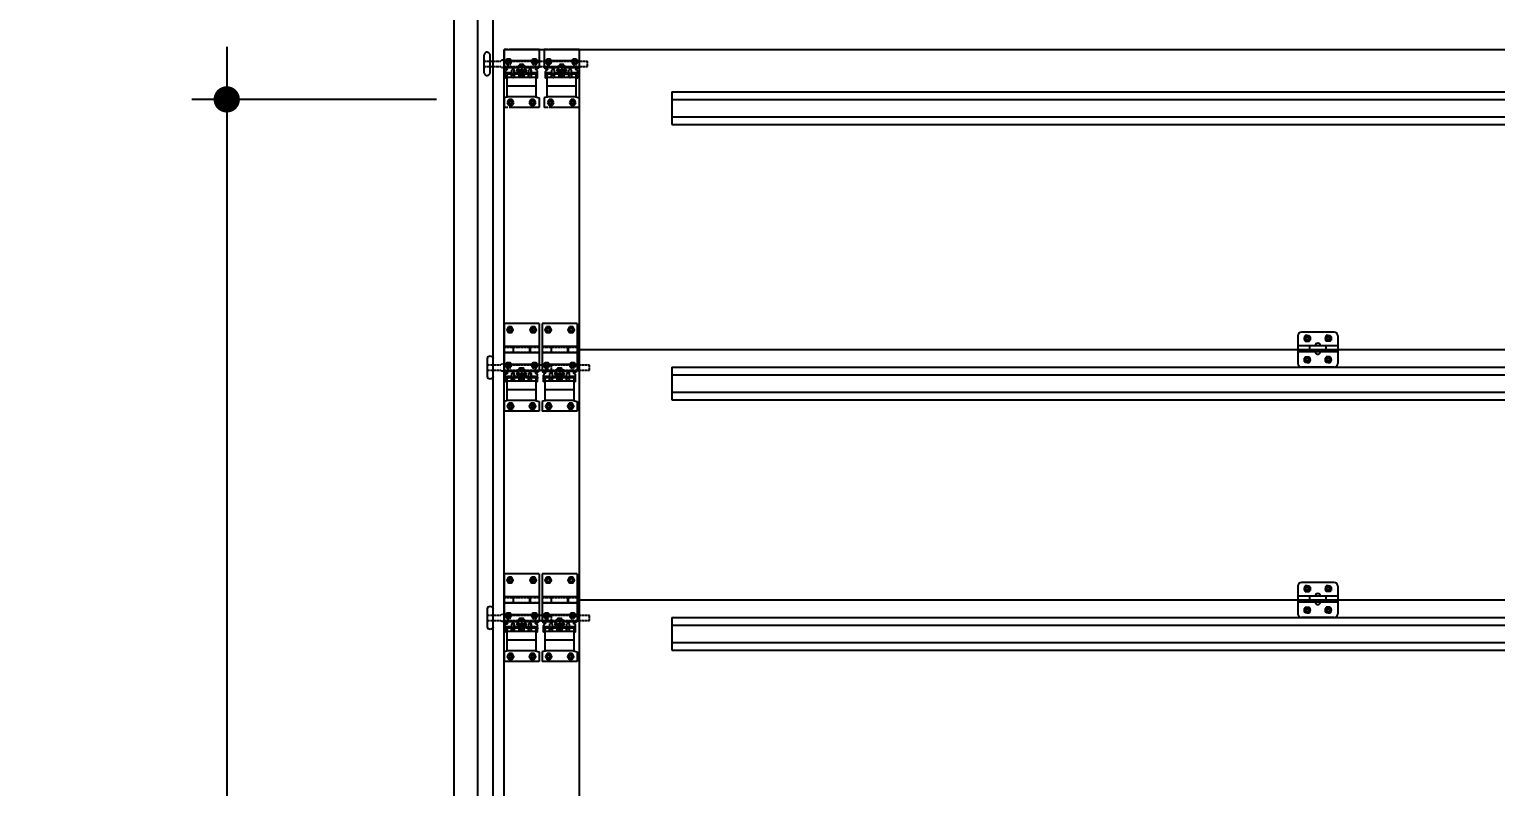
# Model space of a CAD drawing. Header units: millimetres. Extents: x 204328 to 274136, y -196910 to -178068.
# Drawn here: x 249662 to 252591, y -185877 to -184364 of the extents above; entities that cross this region are included whole.
import ezdxf

# ---------------------------------------------------------------- set-up
doc = ezdxf.new("R2010")
doc.units = ezdxf.units.MM
doc.linetypes.add('CEN', pattern=[62, 60, -1, 0, -1])
doc.linetypes.add('HIDDEN', pattern=[0.375, 0.25, -0.125])
doc.layers.get('Defpoints').update_dxf_attribs({"color": 140})
doc.layers.add('A-DIMS', color=7, linetype='Continuous', lineweight=25)
for name, color, linetype in [('CENTER', 1, 'CEN'), ('CONC', 2, 'Continuous'), ('FIN', 8, 'Continuous'), ('OHD Frame', 2, 'Continuous')]:
    doc.layers.add(name, color=color, linetype=linetype)
doc.styles.add('HY울릉도L', font='')
doc.styles.add('돋움', font='')
doc.styles.get('HY울릉도L').set_extended_font_data('Dotum')
doc.styles.get('돋움').set_extended_font_data('Dotum')
doc.dimstyles.new('CDIM', dxfattribs={"dimtxt": 3, "dimasz": 1.5, "dimexe": 2, "dimexo": 1, "dimgap": 1, "dimtad": 1, "dimdec": 0, "dimrnd": 0.5, "dimzin": 0, "dimdsep": 32, "dimlunit": 6, "dimtxsty": 'HY울릉도L', "dimblk1": '_CIDOT', "dimblk2": '_CIDOT', "dimsah": 1, "dimcen": 5.5, "dimclrd": 2, "dimclre": 2, "dimclrt": 7, "dimadec": 0, "dimazin": 0, "dimtfac": 1, "dimtdec": 0, "dimtix": 1, "dimtmove": 2, "dimatfit": 1, "dimldrblk": '_CIDOT', "dimfxl": 1, "dimtolj": 1, "dimtzin": 0, "dimlwd": -1, "dimarcsym": 0})

# ---------------------------------------------------------------- blocks, each defined once
blk = doc.blocks.new('상부더블힌지입면')
at = {"color": 8}
for p, q in [((-337540.9, 320527.2, 0), (-337540.9, 320563.7, 0)), ((-337529.4, 320527.2, 0), (-337529.4, 320563.8, 0)), ((-337431.5, 320574.5, 0), (-337501.5, 320574.5, 0)), ((-337501.5, 320574.5, 0), (-337501.5, 320537.5, 0)), ((-337431.5, 320574.5, 0), (-337431.5, 320537.5, 0)), ((-337351.4, 320574.5, 0), (-337421.4, 320574.5, 0)), ((-337421.4, 320574.5, 0), (-337421.4, 320537.5, 0)), ((-337351.4, 320574.5, 0), (-337351.4, 320537.5, 0)), ((-337431.5, 320551.5, 0), (-337501.5, 320551.5, 0)), ((-337473.5, 320537.5, 0), (-337501.5, 320537.5, 0)), ((-337495.8, 320533.8, 0), (-337500.5, 320537.5, 0)), ((-337498.5, 320517.1, 0), (-337498.5, 320530.3, 0)), ((-337494.5, 320535.1, 0), (-337497.5, 320537.5, 0)), ((-337495.5, 320480.5, 0), (-337495.5, 320522.7, 0)), ((-337486.2, 320527.7, 0), (-337494.5, 320527.7, 0)), ((-337486.5, 320524.7, 0), (-337493.5, 320524.7, 0)), ((-337486.5, 320520, 0), (-337486.5, 320524.7, 0)), ((-337486.2, 320527.7, 0), (-337486.2, 320533.2, 0)), ((-337486.2, 320520.1, 0), (-337486.2, 320524, 0)), ((-337486, 320527, 0), (-337486, 320533.1, 0)), ((-337485.7, 320523.5, 0), (-337481.2, 320523.5, 0)), ((-337485.5, 320526.5, 0), (-337481.5, 320526.5, 0)), ((-337481, 320527, 0), (-337481, 320533.1, 0)), ((-337480.7, 320527.7, 0), (-337480.7, 320533.2, 0)), ((-337471.5, 320527.7, 0), (-337480.7, 320527.7, 0)), ((-337480.7, 320520.1, 0), (-337480.7, 320524, 0)), ((-337471.5, 320524.7, 0), (-337480.5, 320524.7, 0)), ((-337480.5, 320520, 0), (-337480.5, 320524.7, 0)), ((-337480.5, 320524.1, 0), (-337480.5, 320524.2, 0)), ((-337475.5, 320533.4, 0), (-337475.5, 320532.2, 0)), ((-337473.5, 320540.6, 0), (-337473.5, 320534.7, 0)), ((-337466.5, 320531.7, 0), (-337473.5, 320534.7, 0)), ((-337467.3, 320537.7, 0), (-337472.6, 320539.3, 0)), ((-337471.5, 320518.6, 0), (-337471.5, 320529.7, 0)), ((-337470.9, 320542.2, 0), (-337471.4, 320542.2, 0)), ((-337471.2, 320525.8, 0), (-337471.2, 320529.2, 0)), ((-337461.7, 320529.2, 0), (-337471.2, 320529.2, 0)), ((-337461.7, 320525.8, 0), (-337471.2, 320525.8, 0)), ((-337471, 320542.3, 0), (-337470.6, 320542.6, 0)), ((-337470.6, 320541.9, 0), (-337471, 320542.2, 0)), ((-337471, 320541.4, 0), (-337470.6, 320541.7, 0)), ((-337470.6, 320541, 0), (-337471, 320541.3, 0)), ((-337471, 320540.5, 0), (-337470.6, 320540.8, 0)), ((-337470.6, 320540.1, 0), (-337471, 320540.4, 0)), ((-337471, 320539.6, 0), (-337470.6, 320539.9, 0)), ((-337470.6, 320539.1, 0), (-337471, 320539.5, 0)), ((-337466.5, 320536.6, 0), (-337466.5, 320531.7, 0)), ((-337459.5, 320534.7, 0), (-337466.5, 320531.7, 0)), ((-337465.6, 320537.7, 0), (-337460.4, 320539.3, 0)), ((-337462.3, 320542.3, 0), (-337462, 320542.6, 0)), ((-337462, 320541.9, 0), (-337462.3, 320542.2, 0)), ((-337461.6, 320542.2, 0), (-337462.3, 320542.2, 0)), ((-337462.3, 320541.4, 0), (-337462, 320541.7, 0)), ((-337462, 320541, 0), (-337462.3, 320541.3, 0)), ((-337462.3, 320540.5, 0), (-337462, 320540.8, 0)), ((-337462, 320540.1, 0), (-337462.3, 320540.4, 0)), ((-337462.3, 320539.6, 0), (-337462, 320539.9, 0)), ((-337462.1, 320539.3, 0), (-337462.3, 320539.5, 0)), ((-337462, 320542.8, 0), (-337462.1, 320542.9, 0)), ((-337461.7, 320525.8, 0), (-337461.7, 320529.2, 0)), ((-337461.5, 320518.6, 0), (-337461.5, 320529.7, 0)), ((-337461.2, 320530, 0), (-337459.8, 320526.5, 0)), ((-337459.6, 320530.7, 0), (-337460.7, 320530.7, 0)), ((-337459.5, 320540.6, 0), (-337459.5, 320534.7, 0)), ((-337431.5, 320537.5, 0), (-337459.5, 320537.5, 0)), ((-337457.7, 320529.4, 0), (-337457, 320527.7, 0)), ((-337457.5, 320533.4, 0), (-337457.5, 320532.2, 0)), ((-337452.5, 320527.7, 0), (-337457, 320527.7, 0)), ((-337452.2, 320527.7, 0), (-337457, 320527.7, 0)), ((-337452.5, 320524.7, 0), (-337457, 320524.7, 0)), ((-337452.5, 320524.7, 0), (-337457, 320524.7, 0)), ((-337452.5, 320520, 0), (-337452.5, 320524.7, 0)), ((-337452.5, 320524.1, 0), (-337452.5, 320524.2, 0)), ((-337452.2, 320527.7, 0), (-337452.2, 320533.2, 0)), ((-337452.2, 320520.1, 0), (-337452.2, 320524, 0)), ((-337452, 320527, 0), (-337452, 320533.1, 0)), ((-337447.2, 320523.5, 0), (-337451.7, 320523.5, 0)), ((-337447.5, 320526.5, 0), (-337451.5, 320526.5, 0)), ((-337447, 320527, 0), (-337447, 320533.1, 0)), ((-337446.7, 320527.7, 0), (-337446.7, 320533.2, 0)), ((-337438.5, 320527.7, 0), (-337446.7, 320527.7, 0)), ((-337446.7, 320520.1, 0), (-337446.7, 320524, 0)), ((-337439.5, 320524.7, 0), (-337446.5, 320524.7, 0)), ((-337446.5, 320520, 0), (-337446.5, 320524.7, 0)), ((-337438.5, 320535.1, 0), (-337435.5, 320537.5, 0)), ((-337437.5, 320480.5, 0), (-337437.5, 320522.7, 0)), ((-337437.1, 320533.8, 0), (-337432.5, 320537.5, 0)), ((-337434.5, 320517.1, 0), (-337434.5, 320530.3, 0)), ((-337351.4, 320551.5, 0), (-337421.4, 320551.5, 0)), ((-337393.4, 320537.5, 0), (-337421.4, 320537.5, 0)), ((-337415.8, 320533.8, 0), (-337420.4, 320537.5, 0)), ((-337418.4, 320517.1, 0), (-337418.4, 320530.3, 0)), ((-337414.4, 320535.1, 0), (-337417.4, 320537.5, 0)), ((-337415.4, 320480.5, 0), (-337415.4, 320522.7, 0)), ((-337406.2, 320527.7, 0), (-337414.4, 320527.7, 0)), ((-337406.4, 320524.7, 0), (-337413.4, 320524.7, 0)), ((-337406.4, 320520, 0), (-337406.4, 320524.7, 0)), ((-337406.2, 320527.7, 0), (-337406.2, 320533.2, 0)), ((-337406.2, 320520.1, 0), (-337406.2, 320524, 0)), ((-337405.9, 320527, 0), (-337405.9, 320533.1, 0)), ((-337405.7, 320523.5, 0), (-337401.2, 320523.5, 0)), ((-337405.4, 320526.5, 0), (-337401.4, 320526.5, 0)), ((-337400.9, 320527, 0), (-337400.9, 320533.1, 0)), ((-337400.7, 320527.7, 0), (-337400.7, 320533.2, 0)), ((-337391.4, 320527.7, 0), (-337400.7, 320527.7, 0)), ((-337400.7, 320520.1, 0), (-337400.7, 320524, 0)), ((-337391.4, 320524.7, 0), (-337400.4, 320524.7, 0)), ((-337400.4, 320520, 0), (-337400.4, 320524.7, 0)), ((-337400.4, 320524.1, 0), (-337400.4, 320524.2, 0)), ((-337395.4, 320533.4, 0), (-337395.4, 320532.2, 0)), ((-337393.4, 320540.6, 0), (-337393.4, 320534.7, 0)), ((-337386.4, 320531.7, 0), (-337393.4, 320534.7, 0)), ((-337387.3, 320537.7, 0), (-337392.5, 320539.3, 0)), ((-337391.4, 320518.6, 0), (-337391.4, 320529.7, 0)), ((-337390.9, 320542.2, 0), (-337391.3, 320542.2, 0)), ((-337391.2, 320525.8, 0), (-337391.2, 320529.2, 0)), ((-337381.7, 320529.2, 0), (-337391.2, 320529.2, 0)), ((-337381.7, 320525.8, 0), (-337391.2, 320525.8, 0)), ((-337390.9, 320542.3, 0), (-337390.6, 320542.6, 0)), ((-337390.6, 320541.9, 0), (-337390.9, 320542.2, 0)), ((-337390.9, 320541.4, 0), (-337390.6, 320541.7, 0)), ((-337390.6, 320541, 0), (-337390.9, 320541.3, 0)), ((-337390.9, 320540.5, 0), (-337390.6, 320540.8, 0)), ((-337390.6, 320540.1, 0), (-337390.9, 320540.4, 0)), ((-337390.9, 320539.6, 0), (-337390.6, 320539.9, 0)), ((-337390.6, 320539.1, 0), (-337390.9, 320539.5, 0)), ((-337386.4, 320536.6, 0), (-337386.4, 320531.7, 0)), ((-337379.4, 320534.7, 0), (-337386.4, 320531.7, 0)), ((-337385.6, 320537.7, 0), (-337380.4, 320539.3, 0)), ((-337382.3, 320542.3, 0), (-337382, 320542.6, 0)), ((-337382, 320541.9, 0), (-337382.3, 320542.2, 0)), ((-337381.6, 320542.2, 0), (-337382.3, 320542.2, 0)), ((-337382.3, 320541.4, 0), (-337382, 320541.7, 0)), ((-337382, 320541, 0), (-337382.3, 320541.3, 0)), ((-337382.3, 320540.5, 0), (-337382, 320540.8, 0)), ((-337382, 320540.1, 0), (-337382.3, 320540.4, 0)), ((-337382.3, 320539.6, 0), (-337382, 320539.9, 0)), ((-337382.1, 320539.3, 0), (-337382.3, 320539.5, 0)), ((-337382, 320542.8, 0), (-337382.1, 320542.9, 0)), ((-337381.7, 320525.8, 0), (-337381.7, 320529.2, 0)), ((-337381.4, 320518.6, 0), (-337381.4, 320529.7, 0)), ((-337381.2, 320530, 0), (-337379.8, 320526.5, 0)), ((-337379.6, 320530.7, 0), (-337380.7, 320530.7, 0)), ((-337379.4, 320540.6, 0), (-337379.4, 320534.7, 0)), ((-337351.4, 320537.5, 0), (-337379.4, 320537.5, 0)), ((-337377.7, 320529.4, 0), (-337377, 320527.7, 0)), ((-337377.4, 320533.4, 0), (-337377.4, 320532.2, 0)), ((-337372.4, 320527.7, 0), (-337377, 320527.7, 0)), ((-337372.2, 320527.7, 0), (-337377, 320527.7, 0)), ((-337372.4, 320524.7, 0), (-337377, 320524.7, 0)), ((-337372.4, 320524.7, 0), (-337377, 320524.7, 0)), ((-337372.4, 320520, 0), (-337372.4, 320524.7, 0)), ((-337372.4, 320524.1, 0), (-337372.4, 320524.2, 0)), ((-337372.2, 320527.7, 0), (-337372.2, 320533.2, 0)), ((-337372.2, 320520.1, 0), (-337372.2, 320524, 0)), ((-337371.9, 320527, 0), (-337371.9, 320533.1, 0)), ((-337367.2, 320523.5, 0), (-337371.7, 320523.5, 0)), ((-337367.4, 320526.5, 0), (-337371.4, 320526.5, 0)), ((-337366.9, 320527, 0), (-337366.9, 320533.1, 0)), ((-337366.7, 320527.7, 0), (-337366.7, 320533.2, 0)), ((-337358.4, 320527.7, 0), (-337366.7, 320527.7, 0)), ((-337366.7, 320520.1, 0), (-337366.7, 320524, 0)), ((-337359.4, 320524.7, 0), (-337366.4, 320524.7, 0)), ((-337366.4, 320520, 0), (-337366.4, 320524.7, 0)), ((-337358.5, 320535.1, 0), (-337355.4, 320537.5, 0)), ((-337357.4, 320480.5, 0), (-337357.4, 320522.7, 0)), ((-337357.1, 320533.8, 0), (-337352.4, 320537.5, 0)), ((-337354.4, 320517.1, 0), (-337354.4, 320530.3, 0)), ((-337495.5, 320517.1, 0), (-337498.5, 320517.1, 0)), ((-337437.5, 320518, 0), (-337495.5, 320518, 0)), ((-337437.5, 320501, 0), (-337495.5, 320501, 0)), ((-337461.5, 320518.6, 0), (-337471.5, 320518.6, 0)), ((-337434.5, 320517.1, 0), (-337437.5, 320517.1, 0)), ((-337415.4, 320517.1, 0), (-337418.4, 320517.1, 0)), ((-337357.4, 320518, 0), (-337415.4, 320518, 0)), ((-337357.4, 320501, 0), (-337415.4, 320501, 0)), ((-337381.4, 320518.6, 0), (-337391.4, 320518.6, 0)), ((-337354.4, 320517.1, 0), (-337357.4, 320517.1, 0)), ((-337494.5, 320479.5, 0), (-337501.5, 320477.5, 0)), ((-337501.5, 320477.5, 0), (-337501.5, 320458.5, 0)), ((-337438.5, 320479.5, 0), (-337494.5, 320479.5, 0)), ((-337438.5, 320479.5, 0), (-337431.5, 320477.5, 0)), ((-337431.5, 320477.5, 0), (-337431.5, 320458.5, 0)), ((-337414.4, 320479.5, 0), (-337421.4, 320477.5, 0)), ((-337421.4, 320477.5, 0), (-337421.4, 320458.5, 0)), ((-337358.4, 320479.5, 0), (-337414.4, 320479.5, 0)), ((-337358.4, 320479.5, 0), (-337351.4, 320477.5, 0)), ((-337351.4, 320477.5, 0), (-337351.4, 320458.5, 0)), ((-337431.5, 320458.5, 0), (-337501.5, 320458.5, 0)), ((-337351.4, 320458.5, 0), (-337421.4, 320458.5, 0))]:
    blk.add_line(p, q, dxfattribs=at)
at = {"color": 8, "linetype": 'HIDDEN'}
for p, q in [((-337540.9, 320551, 0), (-337507.5, 320551, 0)), ((-337540.9, 320540, 0), (-337507.5, 320540, 0)), ((-337501.5, 320551, 0), (-337334.6, 320551, 0)), ((-337501.5, 320540, 0), (-337334.6, 320540, 0)), ((-337431.5, 320539.5, 0), (-337501.5, 320539.5, 0)), ((-337351.4, 320539.5, 0), (-337421.4, 320539.5, 0)), ((-337334.6, 320540, 0), (-337334.6, 320551, 0))]:
    blk.add_line(p, q, dxfattribs=at)
at = {"color": 8, "elevation": 0}
for points in [[(-337487.1, 320551.5), (-337489.2, 320555.1), (-337495.7, 320555.1), (-337497.8, 320551.5)], [(-337435.1, 320551.5), (-337437.2, 320555.1), (-337443.7, 320555.1), (-337445.8, 320551.5)], [(-337407.1, 320551.5), (-337409.2, 320555.1), (-337415.7, 320555.1), (-337417.8, 320551.5)], [(-337355.1, 320551.5), (-337357.2, 320555.1), (-337363.7, 320555.1), (-337365.8, 320551.5)]]:
    blk.add_lwpolyline(points, dxfattribs=at)
at = {"color": 8, "linetype": 'HIDDEN', "elevation": 0}
for points in [[(-337497.8, 320551.5), (-337499, 320549.5), (-337495.7, 320543.9), (-337489.2, 320543.9), (-337486, 320549.5), (-337487.1, 320551.5)], [(-337445.8, 320551.5), (-337447, 320549.5), (-337443.7, 320543.9), (-337437.2, 320543.9), (-337434, 320549.5), (-337435.1, 320551.5)], [(-337417.8, 320551.5), (-337418.9, 320549.5), (-337415.7, 320543.9), (-337409.2, 320543.9), (-337406, 320549.5), (-337407.1, 320551.5)], [(-337365.8, 320551.5), (-337366.9, 320549.5), (-337363.7, 320543.9), (-337357.2, 320543.9), (-337354, 320549.5), (-337355.1, 320551.5)]]:
    blk.add_lwpolyline(points, dxfattribs=at)
at = {"color": 8, "elevation": 0}
for points in [[(-337491.7, 320474.1), (-337495, 320468.5), (-337491.7, 320462.9), (-337485.2, 320462.9), (-337482, 320468.5), (-337485.2, 320474.1)], [(-337447.7, 320474.1), (-337451, 320468.5), (-337447.7, 320462.9), (-337441.2, 320462.9), (-337438, 320468.5), (-337441.2, 320474.1)], [(-337411.7, 320474.1), (-337414.9, 320468.5), (-337411.7, 320462.9), (-337405.2, 320462.9), (-337402, 320468.5), (-337405.2, 320474.1)], [(-337367.7, 320474.1), (-337370.9, 320468.5), (-337367.7, 320462.9), (-337361.2, 320462.9), (-337358, 320468.5), (-337361.2, 320474.1)]]:
    blk.add_lwpolyline(points, close=True, dxfattribs=at)
at = {"color": 8}
for centre, radius in [((-337488.5, 320468.5, 0), 3.53), ((-337488.5, 320468.5, 0), 2.7), ((-337444.5, 320468.5, 0), 3.53), ((-337444.5, 320468.5, 0), 2.7), ((-337408.4, 320468.5, 0), 3.53), ((-337408.4, 320468.5, 0), 2.7), ((-337364.4, 320468.5, 0), 3.53), ((-337364.4, 320468.5, 0), 2.7)]:
    blk.add_circle(centre, radius, dxfattribs=at)
for centre, radius, start, end in [((-337535.9, 320563.7, 0), 5, 90, 180), ((-337536.1, 320561.7, 0), 7.07, 17.241, 87.9842), ((-337492.5, 320549.5, 0), 3.53, 33.9806, 146.0194), ((-337492.5, 320549.5, 0), 2.7, 47.0512, 132.9488), ((-337440.5, 320549.5, 0), 3.53, 33.9806, 146.0194), ((-337440.5, 320549.5, 0), 2.7, 47.0512, 132.9488), ((-337412.4, 320549.5, 0), 3.53, 33.9806, 146.0194), ((-337412.4, 320549.5, 0), 2.7, 47.0512, 132.9488), ((-337360.4, 320549.5, 0), 3.53, 33.9806, 146.0194), ((-337360.4, 320549.5, 0), 2.7, 47.0512, 132.9488), ((-337535.9, 320527.2, 0), 5, 180, 270), ((-337536.1, 320529.3, 0), 7.07, 272.0158, 342.759), ((-337493.6, 320529.3, 0), 4.96, 102.1217, 168.8588), ((-337494.5, 320523.7, 0), 4, 90, 180), ((-337493.5, 320522.7, 0), 2, 90, 180), ((-337494.8, 320534.7, 0), 0.5, 282.1217, 51.4669), ((-337487.3, 320524, 0), 1.09, 2.0148, 39.6589), ((-337483.5, 320530.7, 0), 3.76, 42.9905, 137.0095), ((-337487.1, 320527, 0), 1.09, 2.0148, 39.6589), ((-337485.7, 320524, 0), 0.5, 180, 270), ((-337483.5, 320530.7, 0), 3.51, 44.5745, 135.4255), ((-337485.5, 320527, 0), 0.5, 180, 270), ((-337481.5, 320527, 0), 0.5, 270, 0), ((-337481.2, 320524, 0), 0.5, 270, 0), ((-337479.9, 320527, 0), 1.09, 140.3411, 177.9852), ((-337479.6, 320524, 0), 1.09, 140.3411, 177.9852), ((-337472.7, 320538.5, 0), 0.811, 82.9492, 174.5861), ((-337466.5, 320538.8, 0), 14.1, 249.2199, 290.7801), ((-337466.5, 320536.5, 0), 14.1, 249.2199, 290.7801), ((-337470.9, 320542.3, 0), 0.0908, 135, 225), ((-337467.6, 320564.2, 0), 22.2, 261.1392, 274.9943), ((-337467.6, 320563.3, 0), 22.2, 261.1392, 284.5856), ((-337470.9, 320541.3, 0), 0.0908, 135, 225), ((-337467.6, 320562.4, 0), 22.2, 261.1392, 284.5856), ((-337470.9, 320540.4, 0), 0.0908, 135, 225), ((-337467.6, 320561.4, 0), 22.2, 261.1392, 284.5856), ((-337470.9, 320539.5, 0), 0.0908, 135, 225), ((-337470.7, 320542.7, 0), 0.0908, 315, 8.6335), ((-337470.7, 320541.8, 0), 0.0908, 315, 45), ((-337470.7, 320540.9, 0), 0.0908, 315, 45), ((-337470.7, 320540, 0), 0.0908, 315, 45), ((-337467.8, 320536.5, 0), 1.34, 7.0056, 69.4682), ((-337465.2, 320536.5, 0), 1.34, 110.5318, 172.9944), ((-337467.6, 320564.2, 0), 22.2, 281.9811, 284.5856), ((-337462.3, 320542.3, 0), 0.0908, 135, 225), ((-337462.3, 320541.3, 0), 0.0908, 135, 225), ((-337462.3, 320540.4, 0), 0.0908, 135, 225), ((-337462.3, 320539.5, 0), 0.0908, 135, 225), ((-337462.1, 320542.7, 0), 0.0908, 315, 45), ((-337462.1, 320541.8, 0), 0.0908, 315, 45), ((-337462.1, 320540.9, 0), 0.0908, 315, 45), ((-337462.1, 320540, 0), 0.0908, 315, 45), ((-337460.7, 320530.2, 0), 0.5, 90, 201.875), ((-337460.3, 320538.5, 0), 0.811, 5.4139, 97.0508), ((-337457, 320527.7, 0), 3, 201.875, 270), ((-337459.6, 320528.7, 0), 2, 21.875, 90), ((-337453.3, 320524, 0), 1.09, 2.0148, 39.6589), ((-337449.5, 320530.7, 0), 3.76, 42.9905, 137.0095), ((-337453.1, 320527, 0), 1.09, 2.0148, 39.6589), ((-337451.7, 320524, 0), 0.5, 180, 270), ((-337449.5, 320530.7, 0), 3.51, 44.5745, 135.4255), ((-337451.5, 320527, 0), 0.5, 180, 270), ((-337447.5, 320527, 0), 0.5, 270, 0), ((-337447.2, 320524, 0), 0.5, 270, 0), ((-337445.9, 320527, 0), 1.09, 140.3411, 177.9852), ((-337445.6, 320524, 0), 1.09, 140.3411, 177.9852), ((-337439.5, 320522.7, 0), 2, 0, 90), ((-337438.2, 320534.7, 0), 0.5, 128.5331, 257.8783), ((-337438.5, 320523.7, 0), 4, 0, 90), ((-337439.3, 320529.3, 0), 4.96, 11.1412, 77.8783), ((-337413.6, 320529.3, 0), 4.96, 102.1217, 168.8588), ((-337414.4, 320523.7, 0), 4, 90, 180), ((-337413.4, 320522.7, 0), 2, 90, 180), ((-337414.7, 320534.7, 0), 0.5, 282.1217, 51.4669), ((-337407.3, 320524, 0), 1.09, 2.0148, 39.6589), ((-337403.4, 320530.7, 0), 3.76, 42.9905, 137.0095), ((-337407, 320527, 0), 1.09, 2.0148, 39.6589), ((-337405.7, 320524, 0), 0.5, 180, 270), ((-337403.4, 320530.7, 0), 3.51, 44.5745, 135.4255), ((-337405.4, 320527, 0), 0.5, 180, 270), ((-337401.4, 320527, 0), 0.5, 270, 0), ((-337401.2, 320524, 0), 0.5, 270, 0), ((-337399.9, 320527, 0), 1.09, 140.3411, 177.9852), ((-337399.6, 320524, 0), 1.09, 140.3411, 177.9852), ((-337392.6, 320538.5, 0), 0.811, 82.9492, 174.5861), ((-337386.4, 320538.8, 0), 14.1, 249.2199, 290.7801), ((-337386.4, 320536.5, 0), 14.1, 249.2199, 290.7801), ((-337390.9, 320542.3, 0), 0.0908, 135, 225), ((-337387.5, 320564.2, 0), 22.2, 261.1392, 274.9943), ((-337387.5, 320563.3, 0), 22.2, 261.1392, 284.5856), ((-337390.9, 320541.3, 0), 0.0908, 135, 225), ((-337387.5, 320562.4, 0), 22.2, 261.1392, 284.5856), ((-337390.9, 320540.4, 0), 0.0908, 135, 225), ((-337387.5, 320561.4, 0), 22.2, 261.1392, 284.5856), ((-337390.9, 320539.5, 0), 0.0908, 135, 225), ((-337390.7, 320542.7, 0), 0.0908, 315, 8.6335), ((-337390.7, 320541.8, 0), 0.0908, 315, 45), ((-337390.7, 320540.9, 0), 0.0908, 315, 45), ((-337390.7, 320540, 0), 0.0908, 315, 45), ((-337387.8, 320536.5, 0), 1.34, 7.0056, 69.4682), ((-337385.1, 320536.5, 0), 1.34, 110.5318, 172.9944), ((-337387.5, 320564.2, 0), 22.2, 281.9811, 284.5856), ((-337382.2, 320542.3, 0), 0.0908, 135, 225), ((-337382.2, 320541.3, 0), 0.0908, 135, 225), ((-337382.2, 320540.4, 0), 0.0908, 135, 225), ((-337382.2, 320539.5, 0), 0.0908, 135, 225), ((-337382, 320542.7, 0), 0.0908, 315, 45), ((-337382, 320541.8, 0), 0.0908, 315, 45), ((-337382, 320540.9, 0), 0.0908, 315, 45), ((-337382, 320540, 0), 0.0908, 315, 45), ((-337380.7, 320530.2, 0), 0.5, 90, 201.875), ((-337380.3, 320538.5, 0), 0.811, 5.4139, 97.0508), ((-337377, 320527.7, 0), 3, 201.875, 270), ((-337379.6, 320528.7, 0), 2, 21.875, 90), ((-337373.3, 320524, 0), 1.09, 2.0148, 39.6589), ((-337369.4, 320530.7, 0), 3.76, 42.9905, 137.0095), ((-337373, 320527, 0), 1.09, 2.0148, 39.6589), ((-337371.7, 320524, 0), 0.5, 180, 270), ((-337369.4, 320530.7, 0), 3.51, 44.5745, 135.4255), ((-337371.4, 320527, 0), 0.5, 180, 270), ((-337367.4, 320527, 0), 0.5, 270, 0), ((-337367.2, 320524, 0), 0.5, 270, 0), ((-337365.9, 320527, 0), 1.09, 140.3411, 177.9852), ((-337365.6, 320524, 0), 1.09, 140.3411, 177.9852), ((-337359.4, 320522.7, 0), 2, 0, 90), ((-337358.2, 320534.7, 0), 0.5, 128.5331, 257.8783), ((-337358.4, 320523.7, 0), 4, 0, 90), ((-337359.3, 320529.3, 0), 4.96, 11.1412, 77.8783), ((-337483.5, 320522.3, 0), 3.76, 217.0639, 322.9361), ((-337483.5, 320522.3, 0), 3.51, 218.4112, 321.5888), ((-337449.5, 320522.3, 0), 3.76, 217.0639, 322.9361), ((-337449.5, 320522.3, 0), 3.51, 218.4112, 321.5888), ((-337403.4, 320522.3, 0), 3.76, 217.0639, 322.9361), ((-337403.4, 320522.3, 0), 3.51, 218.4112, 321.5888), ((-337369.4, 320522.3, 0), 3.76, 217.0639, 322.9361), ((-337369.4, 320522.3, 0), 3.51, 218.4112, 321.5888), ((-337494.5, 320480.5, 0), 1, 180, 270), ((-337438.5, 320480.5, 0), 1, 270, 0), ((-337414.4, 320480.5, 0), 1, 180, 270), ((-337358.4, 320480.5, 0), 1, 270, 0)]:
    blk.add_arc(centre, radius, start, end, dxfattribs=at)
at = {"color": 8, "linetype": 'HIDDEN'}
for centre, radius, start, end in [((-337504.5, 320549.7, 0), 3.25, 22.4962, 157.5038), ((-337504.5, 320541.2, 0), 3.25, 202.4962, 337.5038), ((-337492.5, 320549.5, 0), 3.53, 146.0194, 33.9806), ((-337492.5, 320549.5, 0), 2.7, 132.9488, 47.0512), ((-337440.5, 320549.5, 0), 3.53, 146.0194, 33.9806), ((-337440.5, 320549.5, 0), 2.7, 132.9488, 47.0512), ((-337412.4, 320549.5, 0), 3.53, 146.0194, 33.9806), ((-337412.4, 320549.5, 0), 2.7, 132.9488, 47.0512), ((-337360.4, 320549.5, 0), 3.53, 146.0194, 33.9806), ((-337360.4, 320549.5, 0), 2.7, 132.9488, 47.0512)]:
    blk.add_arc(centre, radius, start, end, dxfattribs=at)
at = {"color": 8, "extrusion": (0, 0, -1)}
for centre, major_axis, ratio, start_param, end_param in [((-337466.5, 320533.4, 0), (9, 0), 0.331338, -0.679674, 3.821266), ((-337466.5, 320532.2, 0), (-9, 0), 0.331338, 4.076615, 6.283185), ((-337466.5, 320540.6, 0), (7, 0), 0.311178, -0.801609, 3.943201), ((-337466.5, 320543.2, 0), (-4.5, 0), 0.246975, 3.141593, 9.424778), ((-337466.5, 320539.6, 0), (-4.5, 0), 0.246975, 3.406077, 6.219845), ((-337466.5, 320532.2, 0), (-9, 0), 0.331338, 3.141593, 3.725343), ((-337386.4, 320533.4, 0), (9, 0), 0.331338, -0.679674, 3.821266), ((-337386.4, 320532.2, 0), (-9, 0), 0.331338, 4.076615, 6.283185), ((-337386.4, 320540.6, 0), (7, 0), 0.311178, -0.801609, 3.943201), ((-337386.4, 320543.2, 0), (-4.5, 0), 0.246975, 3.141593, 9.424778), ((-337386.4, 320539.6, 0), (-4.5, 0), 0.246975, 3.406077, 6.219845), ((-337386.4, 320532.2, 0), (-9, 0), 0.331338, 3.141593, 3.725343)]:
    blk.add_ellipse(centre, major_axis=major_axis, ratio=ratio, start_param=start_param, end_param=end_param, dxfattribs=at)
at = {"color": 8}
for centre in [(-337466.5, 320534.7, 0), (-337386.4, 320534.7, 0)]:
    blk.add_ellipse(centre, major_axis=(-7, 0), ratio=0.426006, start_param=0, end_param=3.141593, dxfattribs=at)
blk = doc.blocks.new('_CIDOT')
at = {"color": 0, "linetype": 'ByBlock'}
blk.add_line((2, 0), (-1, 0), dxfattribs=at)
at = {"color": 0, "linetype": 'ByBlock', "const_width": 0.5}
blk.add_lwpolyline([(-0.25, 0, 1), (0.25, 0, 1)], format="xyb", close=True, dxfattribs=at)
blk = doc.blocks.new('*D50')
at = {"layer": 'A-DIMS', "lineweight": -2, "transparency": 16777216}
for p, q in [((250475.3, -184504), (249986.5, -184504)), ((250475.3, -189504), (249986.5, -189504))]:
    blk.add_line(p, q, dxfattribs=at)
at = {"layer": 'A-DIMS', "transparency": 16777216}
blk.add_line((250056.5, -184556.5), (250056.5, -189451.5), dxfattribs=at)
at = {"layer": 'Defpoints', "color": 0, "transparency": 16777216}
for p in [(250510.3, -184504, 0), (250056.5, -189504), (250510.3, -189504, 0)]:
    blk.add_point(p, dxfattribs=at)
at = {"layer": 'A-DIMS', "transparency": 16777216, "xscale": 52.5, "yscale": 52.5, "zscale": 52.5}
for p, rotation in [((250056.5, -184504), 90), ((250056.5, -189504), 270)]:
    blk.add_blockref('_CIDOT', p, dxfattribs=dict(at, rotation=rotation))
at = {"layer": 'A-DIMS', "color": 3, "transparency": 16777216, "insert": (249906.5, -187004), "char_height": 105, "attachment_point": 5, "rotation": 90, "style": '돋움'}
blk.add_mtext('\\A1;OPENING HEIGHT ="5,000"', dxfattribs=at)
blk = doc.blocks.new('중간힌지')
at = {"color": 8}
for p, q in [((-53628.3, -19815.6), (-53628.3, -19870.6)), ((-53613.2, -19815), (-53615, -19817.5)), ((-53615, -19817.5), (-53615, -19823.8)), ((-53613.2, -19826.3), (-53615, -19823.8)), ((-53609.3, -19815), (-53613.2, -19815)), ((-53609.3, -19815), (-53605.5, -19815)), ((-53605.5, -19815), (-53603.7, -19817.5)), ((-53605.5, -19826.3), (-53603.7, -19823.8)), ((-53603.7, -19817.5), (-53603.7, -19823.8)), ((-53571.2, -19815), (-53573, -19817.5)), ((-53573, -19817.5), (-53573, -19823.8)), ((-53571.2, -19826.3), (-53573, -19823.8)), ((-53567.3, -19815), (-53571.2, -19815)), ((-53567.3, -19815), (-53563.5, -19815)), ((-53563.5, -19815), (-53561.7, -19817.5)), ((-53563.5, -19826.3), (-53561.7, -19823.8)), ((-53561.7, -19817.5), (-53561.7, -19823.8)), ((-53548.3, -19815.6), (-53548.3, -19870.6)), ((-53613.2, -19826.3), (-53605.5, -19826.3)), ((-53604.6, -19835.2), (-53604.6, -19847.2)), ((-53572.1, -19835.2), (-53572.1, -19847.2)), ((-53563.5, -19826.3), (-53571.2, -19826.3)), ((-53613.2, -19857.6), (-53615, -19860)), ((-53615, -19866.3), (-53615, -19860)), ((-53613.2, -19868.8), (-53615, -19866.3)), ((-53613.2, -19857.6), (-53605.5, -19857.6)), ((-53609.3, -19868.8), (-53613.2, -19868.8)), ((-53609.3, -19868.8), (-53605.5, -19868.8)), ((-53605.5, -19857.6), (-53603.7, -19860)), ((-53605.5, -19868.8), (-53603.7, -19866.3)), ((-53603.7, -19866.3), (-53603.7, -19860)), ((-53571.2, -19857.6), (-53573, -19860)), ((-53573, -19866.3), (-53573, -19860)), ((-53571.2, -19868.8), (-53573, -19866.3)), ((-53563.5, -19857.6), (-53571.2, -19857.6)), ((-53567.3, -19868.8), (-53571.2, -19868.8)), ((-53567.3, -19868.8), (-53563.5, -19868.8)), ((-53563.5, -19857.6), (-53561.7, -19860)), ((-53563.5, -19868.8), (-53561.7, -19866.3)), ((-53561.7, -19866.3), (-53561.7, -19860))]:
    blk.add_line(p, q, dxfattribs=at)
at = {"color": 8, "linetype": 'Continuous'}
for p, q in [((-53555.8, -19808.1), (-53620.8, -19808.1)), ((-53593.3, -19835.2), (-53628.3, -19835.2)), ((-53593.3, -19847.2), (-53628.3, -19847.2)), ((-53548.3, -19835.2), (-53593.3, -19835.2)), ((-53548.3, -19847.2), (-53593.3, -19847.2)), ((-53555.8, -19878.1), (-53620.8, -19878.1))]:
    blk.add_line(p, q, dxfattribs=at)
at = {"color": 8}
for centre, radius in [((-53609.3, -19820.6), 5.62), ((-53609.3, -19820.6), 3.53), ((-53609.3, -19820.6), 2.7), ((-53567.3, -19820.6), 5.62), ((-53567.3, -19820.6), 3.53), ((-53567.3, -19820.6), 2.7), ((-53609.3, -19863.2), 5.62), ((-53609.3, -19863.2), 3.53), ((-53609.3, -19863.2), 2.7), ((-53567.3, -19863.2), 5.62), ((-53567.3, -19863.2), 3.53), ((-53567.3, -19863.2), 2.7)]:
    blk.add_circle(centre, radius, dxfattribs=at)
for centre, radius, start, end in [((-53620.8, -19815.6), 7.5, 90, 180), ((-53555.8, -19815.6), 7.5, 0, 90), ((-53588.3, -19835.2), 5, 0, 180), ((-53588.3, -19847.2), 5, 180, 0), ((-53620.8, -19870.6), 7.5, 180, 270), ((-53555.8, -19870.6), 7.5, 270, 0)]:
    blk.add_arc(centre, radius, start, end, dxfattribs=at)
blk = doc.blocks.new('사이드힌지 입면')
at = {"color": 8}
for p, q in [((0, 175), (70, 175)), ((0, 175), (0, 79)), ((70, 175), (70, 79)), ((0, 129), (18, 129)), ((18, 129), (18, 116)), ((18.8, 129), (51.2, 129)), ((18.8, 116), (18.8, 129)), ((51.2, 116), (51.2, 129)), ((52, 129), (70, 129)), ((52, 129), (52, 116)), ((0, 116), (18, 116)), ((0, 93), (70, 93)), ((18.8, 116), (51.2, 116)), ((52, 116), (70, 116)), ((91.5, 68.7), (91.5, 105.3)), ((103, 68.7), (103, 105.2)), ((0, 79), (28, 79)), ((5.7, 75.3), (1, 79)), ((3, 58.6), (3, 71.8)), ((7, 76.6), (4, 79)), ((6, 22), (6, 64.2)), ((6, 59.5), (64, 59.5)), ((7, 69.2), (15.2, 69.2)), ((8, 66.2), (15, 66.2)), ((15, 61.5), (15, 66.2)), ((15.2, 69.2), (15.2, 74.7)), ((15.2, 61.6), (15.2, 65.5)), ((15.5, 68.5), (15.5, 74.6)), ((15.8, 65), (20.2, 65)), ((16, 68), (20, 68)), ((20.5, 68.5), (20.5, 74.6)), ((20.7, 69.2), (20.7, 74.7)), ((20.7, 69.2), (25.6, 69.2)), ((20.7, 61.6), (20.7, 65.5)), ((21, 69.2), (25.6, 69.2)), ((21, 66.2), (25.6, 66.2)), ((21, 66.2), (25.6, 66.2)), ((21, 61.5), (21, 66.2)), ((21, 65.6), (21, 65.7)), ((26.3, 70.9), (25.6, 69.2)), ((26, 74.9), (26, 73.7)), ((28, 82.1), (28, 76.2)), ((28, 76.2), (35, 73.2)), ((28.1, 72.2), (29.3, 72.2)), ((29.7, 71.5), (28.3, 68)), ((34.1, 79.2), (28.9, 80.8)), ((30, 60.1), (30, 71.2)), ((30, 60.1), (40, 60.1)), ((30.1, 83.7), (30.8, 83.7)), ((30.3, 67.3), (30.3, 70.7)), ((30.3, 70.7), (39.8, 70.7)), ((30.3, 67.3), (39.8, 67.3)), ((30.5, 84.3), (30.6, 84.4)), ((30.9, 83.8), (30.5, 84.1)), ((30.5, 83.4), (30.9, 83.7)), ((30.9, 82.9), (30.5, 83.2)), ((30.5, 82.5), (30.9, 82.8)), ((30.9, 82), (30.5, 82.3)), ((30.5, 81.5), (30.9, 81.9)), ((30.9, 81.1), (30.5, 81.4)), ((30.7, 80.8), (30.9, 81)), ((35, 78.1), (35, 73.2)), ((35, 73.2), (42, 76.2)), ((35.9, 79.2), (41.1, 80.8)), ((39.5, 83.8), (39.1, 84.1)), ((39.1, 83.4), (39.5, 83.7)), ((39.5, 82.9), (39.1, 83.2)), ((39.1, 82.5), (39.5, 82.8)), ((39.5, 82), (39.1, 82.3)), ((39.1, 81.5), (39.5, 81.9)), ((39.5, 81.1), (39.1, 81.4)), ((39.1, 80.6), (39.5, 81)), ((39.5, 83.7), (39.9, 83.7)), ((39.8, 67.3), (39.8, 70.7)), ((40, 60.1), (40, 71.2)), ((40, 69.2), (49.2, 69.2)), ((40, 66.2), (49, 66.2)), ((42, 82.1), (42, 76.2)), ((42, 79), (70, 79)), ((44, 74.9), (44, 73.7)), ((49, 61.5), (49, 66.2)), ((49, 65.6), (49, 65.7)), ((49.2, 61.6), (49.2, 65.5)), ((49.2, 69.2), (49.2, 74.7)), ((49.5, 68.5), (49.5, 74.6)), ((54.2, 65), (49.7, 65)), ((54, 68), (50, 68)), ((54.5, 68.5), (54.5, 74.6)), ((54.7, 61.6), (54.7, 65.5)), ((54.7, 69.2), (54.7, 74.7)), ((54.7, 69.2), (63, 69.2)), ((55, 66.2), (62, 66.2)), ((55, 61.5), (55, 66.2)), ((63, 76.6), (66, 79)), ((64, 22), (64, 64.2)), ((64.3, 75.3), (69, 79)), ((67, 58.6), (67, 71.8)), ((3, 58.6), (6, 58.6)), ((6, 42.5), (64, 42.5)), ((64, 58.6), (67, 58.6)), ((7, 21), (0, 19)), ((0, 19), (0, 0)), ((0, 0), (70, 0)), ((7, 21), (63, 21)), ((63, 21), (70, 19)), ((70, 19), (70, 0))]:
    blk.add_line(p, q, dxfattribs=at)
at = {"color": 8, "linetype": 'HIDDEN'}
for p, q in [((70, 127.5), (0, 127.5)), ((70, 117.5), (0, 117.5)), ((70, 92.5), (-25, 92.5)), ((-25, 81.5), (-25, 92.5)), ((103, 92.5), (76, 92.5)), ((70, 81.5), (-25, 81.5)), ((0, 81), (70, 81)), ((103, 81.5), (76, 81.5))]:
    blk.add_line(p, q, dxfattribs=at)
at = {"color": 8}
for points in [[(15.2, 168.1), (18.5, 162.5), (15.2, 156.9), (8.8, 156.9), (5.5, 162.5), (8.8, 168.1)], [(61.2, 168.1), (64.5, 162.5), (61.2, 156.9), (54.8, 156.9), (51.5, 162.5), (54.8, 168.1)], [(16.2, 15.6), (19.5, 10), (16.2, 4.4), (9.8, 4.4), (6.5, 10), (9.8, 15.6)], [(60.2, 15.6), (63.5, 10), (60.2, 4.4), (53.8, 4.4), (50.5, 10), (53.8, 15.6)]]:
    blk.add_lwpolyline(points, close=True, dxfattribs=at)
at = {"color": 8, "linetype": 'HIDDEN'}
for points in [[(14.4, 93), (15.5, 91), (12.2, 85.4), (5.8, 85.4), (2.5, 91), (3.6, 93)], [(66.4, 93), (67.5, 91), (64.2, 85.4), (57.8, 85.4), (54.5, 91), (55.6, 93)]]:
    blk.add_lwpolyline(points, dxfattribs=at)
at = {"color": 8}
for points in [[(3.6, 93), (5.8, 96.6), (12.2, 96.6), (14.4, 93)], [(55.6, 93), (57.8, 96.6), (64.2, 96.6), (66.4, 93)]]:
    blk.add_lwpolyline(points, dxfattribs=at)
for centre, radius in [((12, 162.5), 3.53), ((12, 162.5), 2.7), ((58, 162.5), 3.53), ((58, 162.5), 2.7), ((13, 10), 3.53), ((13, 10), 2.7), ((57, 10), 3.53), ((57, 10), 2.7)]:
    blk.add_circle(centre, radius, dxfattribs=at)
at = {"color": 8, "linetype": 'HIDDEN'}
for centre, radius, start, end in [((9, 91), 3.53, 146.0194, 33.9806), ((9, 91), 2.7, 132.9488, 47.0512), ((61, 91), 3.53, 146.0194, 33.9806), ((61, 91), 2.7, 132.9488, 47.0512), ((73, 91.2), 3.25, 22.4962, 157.5038), ((73, 82.7), 3.25, 202.4962, 337.5038)]:
    blk.add_arc(centre, radius, start, end, dxfattribs=at)
at = {"color": 8}
for centre, radius, start, end in [((9, 91), 3.53, 33.9806, 146.0194), ((9, 91), 2.7, 47.0512, 132.9488), ((61, 91), 3.53, 33.9806, 146.0194), ((61, 91), 2.7, 47.0512, 132.9488), ((98.2, 103.2), 7.07, 92.0158, 162.759), ((98, 105.2), 5, 0, 90), ((7.9, 70.8), 4.96, 102.1217, 168.8588), ((7, 65.2), 4, 90, 180), ((8, 64.2), 2, 90, 180), ((6.7, 76.2), 0.5, 282.1217, 51.4669), ((14.2, 65.5), 1.09, 2.0148, 39.6589), ((18, 63.8), 3.76, 217.0639, 322.9361), ((18, 72.2), 3.76, 42.9905, 137.0095), ((14.4, 68.5), 1.09, 2.0148, 39.6589), ((15.8, 65.5), 0.5, 180, 270), ((18, 63.8), 3.51, 218.4112, 321.5888), ((18, 72.2), 3.51, 44.5745, 135.4255), ((16, 68.5), 0.5, 180, 270), ((20, 68.5), 0.5, 270, 0), ((20.2, 65.5), 0.5, 270, 0), ((21.6, 68.5), 1.09, 140.3411, 177.9852), ((21.8, 65.5), 1.09, 140.3411, 177.9852), ((25.6, 69.2), 3, 270, 338.125), ((28.1, 70.2), 2, 90, 158.125), ((28.8, 80), 0.811, 82.9492, 174.5861), ((29.3, 71.7), 0.5, 338.125, 90), ((35, 80.3), 14.1, 249.2199, 290.7801), ((35, 78), 14.1, 249.2199, 290.7801), ((30.6, 84.2), 0.0908, 135, 225), ((36.1, 105.7), 22.2, 255.4144, 258.0189), ((30.6, 83.3), 0.0908, 135, 225), ((36.1, 104.8), 22.2, 255.4144, 278.8608), ((30.6, 82.4), 0.0908, 135, 225), ((36.1, 103.8), 22.2, 255.4144, 278.8608), ((30.6, 81.5), 0.0908, 135, 225), ((36.1, 102.9), 22.2, 255.4144, 278.8608), ((30.8, 83.8), 0.0908, 315, 45), ((30.8, 82.8), 0.0908, 315, 45), ((30.8, 81.9), 0.0908, 315, 45), ((30.8, 81), 0.0908, 315, 45), ((33.7, 78), 1.34, 7.0056, 69.4682), ((36.1, 105.7), 22.2, 265.0057, 278.8608), ((36.3, 78), 1.34, 110.5318, 172.9944), ((39.2, 84.2), 0.0908, 171.3665, 225), ((39.2, 83.3), 0.0908, 135, 225), ((39.2, 82.4), 0.0908, 135, 225), ((39.2, 81.5), 0.0908, 135, 225), ((39.4, 83.8), 0.0908, 315, 45), ((39.4, 82.8), 0.0908, 315, 45), ((39.4, 81.9), 0.0908, 315, 45), ((39.4, 81), 0.0908, 315, 45), ((41.2, 80), 0.811, 5.4139, 97.0508), ((48.2, 65.5), 1.09, 2.0148, 39.6589), ((52, 63.8), 3.76, 217.0639, 322.9361), ((49.7, 65.5), 0.5, 180, 270), ((52, 63.8), 3.51, 218.4112, 321.5888), ((52, 72.2), 3.76, 42.9905, 137.0095), ((48.4, 68.5), 1.09, 2.0148, 39.6589), ((52, 72.2), 3.51, 44.5745, 135.4255), ((50, 68.5), 0.5, 180, 270), ((54, 68.5), 0.5, 270, 360), ((54.2, 65.5), 0.5, 270, 0), ((55.6, 68.5), 1.09, 140.3411, 177.9852), ((55.8, 65.5), 1.09, 140.3411, 177.9852), ((62, 64.2), 2, 0, 90), ((63.3, 76.2), 0.5, 128.5331, 257.8783), ((63, 65.2), 4, 0, 90), ((62.1, 70.8), 4.96, 11.1412, 77.8783), ((98.2, 70.8), 7.07, 197.241, 267.9842), ((98, 68.7), 5, 270, 0), ((7, 22), 1, 180, 270), ((63, 22), 1, 270, 0)]:
    blk.add_arc(centre, radius, start, end, dxfattribs=at)
for centre, major_axis, ratio, start_param, end_param in [((35, 74.9), (-9, 0), 0.331338, 5.603511, 10.104452), ((35, 73.7), (-9, 0), 0.331338, 0, 0.583751), ((35, 82.1), (-7, 0), 0.311178, 5.481577, 10.226387), ((35, 73.7), (-9, 0), 0.331338, 0.935022, 3.141593), ((35, 81.1), (-4.5, 0), 0.246975, 0.264484, 3.078253)]:
    blk.add_ellipse(centre, major_axis=major_axis, ratio=ratio, start_param=start_param, end_param=end_param, dxfattribs=at)
at = {"color": 8, "extrusion": (0, 0, -1)}
blk.add_ellipse((35, 76.2), major_axis=(7, 0), ratio=0.426006, start_param=6.283185, end_param=9.424778, dxfattribs=at)
at = {"color": 8}
blk.add_ellipse((35, 84.7), major_axis=(-4.5, 0), ratio=0.246975, dxfattribs=at)
blk = doc.blocks.new('더블힌지입면')
at = {"color": 8}
for p, q in [((0, 175), (-70, 175)), ((-70, 175), (-70, 79)), ((0, 175), (0, 79)), ((-52, 129), (-70, 129)), ((-52, 129), (-52, 116)), ((-18.8, 129), (-51.2, 129)), ((-51.2, 116), (-51.2, 129)), ((-18.8, 116), (-18.8, 129)), ((0, 129), (-18, 129)), ((-18, 129), (-18, 116)), ((-52, 116), (-70, 116)), ((0, 93), (-70, 93)), ((-18.8, 116), (-51.2, 116)), ((0, 116), (-18, 116)), ((-42, 79), (-70, 79)), ((-64.3, 75.3), (-69, 79)), ((-67, 58.6), (-67, 71.8)), ((-63, 76.6), (-66, 79)), ((-64, 22), (-64, 64.2)), ((-6, 59.5), (-64, 59.5)), ((-54.8, 69.2), (-63, 69.2)), ((-55, 66.2), (-62, 66.2)), ((-55, 61.5), (-55, 66.2)), ((-54.8, 69.2), (-54.8, 74.7)), ((-54.8, 61.6), (-54.8, 65.5)), ((-54.5, 68.5), (-54.5, 74.6)), ((-54.2, 65), (-49.8, 65)), ((-54, 68), (-50, 68)), ((-49.5, 68.5), (-49.5, 74.6)), ((-49.2, 69.2), (-49.2, 74.7)), ((-40, 69.2), (-49.2, 69.2)), ((-49.2, 61.6), (-49.2, 65.5)), ((-40, 66.2), (-49, 66.2)), ((-49, 61.5), (-49, 66.2)), ((-49, 65.6), (-49, 65.7)), ((-44, 74.9), (-44, 73.7)), ((-42, 82.1), (-42, 76.2)), ((-35, 73.2), (-42, 76.2)), ((-35.9, 79.2), (-41.1, 80.8)), ((-40, 60.1), (-40, 71.2)), ((-30, 60.1), (-40, 60.1)), ((-39.5, 83.7), (-39.9, 83.7)), ((-39.8, 67.3), (-39.8, 70.7)), ((-30.2, 70.7), (-39.8, 70.7)), ((-30.2, 67.3), (-39.8, 67.3)), ((-39.5, 83.8), (-39.1, 84.1)), ((-39.1, 83.4), (-39.5, 83.7)), ((-39.5, 82.9), (-39.1, 83.2)), ((-39.1, 82.5), (-39.5, 82.8)), ((-39.5, 82), (-39.1, 82.3)), ((-39.1, 81.5), (-39.5, 81.9)), ((-39.5, 81.1), (-39.1, 81.4)), ((-39.1, 80.6), (-39.5, 81)), ((-35, 78.1), (-35, 73.2)), ((-28, 76.2), (-35, 73.2)), ((-34.1, 79.2), (-28.9, 80.8)), ((-30.9, 83.8), (-30.5, 84.1)), ((-30.5, 83.4), (-30.9, 83.7)), ((-30.9, 82.9), (-30.5, 83.2)), ((-30.5, 82.5), (-30.9, 82.8)), ((-30.9, 82), (-30.5, 82.3)), ((-30.5, 81.5), (-30.9, 81.9)), ((-30.9, 81.1), (-30.5, 81.4)), ((-30.7, 80.8), (-30.9, 81)), ((-30.1, 83.7), (-30.8, 83.7)), ((-30.5, 84.3), (-30.6, 84.4)), ((-30.2, 67.3), (-30.2, 70.7)), ((-30, 60.1), (-30, 71.2)), ((-29.7, 71.5), (-28.3, 68)), ((-28.1, 72.2), (-29.3, 72.2)), ((-28, 82.1), (-28, 76.2)), ((0, 79), (-28, 79)), ((-26.3, 70.9), (-25.6, 69.2)), ((-26, 74.9), (-26, 73.7)), ((-21, 69.2), (-25.6, 69.2)), ((-20.8, 69.2), (-25.6, 69.2)), ((-21, 66.2), (-25.6, 66.2)), ((-21, 66.2), (-25.6, 66.2)), ((-21, 61.5), (-21, 66.2)), ((-21, 65.6), (-21, 65.7)), ((-20.8, 69.2), (-20.8, 74.7)), ((-20.8, 61.6), (-20.8, 65.5)), ((-20.5, 68.5), (-20.5, 74.6)), ((-15.8, 65), (-20.2, 65)), ((-16, 68), (-20, 68)), ((-15.5, 68.5), (-15.5, 74.6)), ((-15.2, 69.2), (-15.2, 74.7)), ((-7, 69.2), (-15.2, 69.2)), ((-15.2, 61.6), (-15.2, 65.5)), ((-8, 66.2), (-15, 66.2)), ((-15, 61.5), (-15, 66.2)), ((-7, 76.6), (-4, 79)), ((-6, 22), (-6, 64.2)), ((-5.7, 75.3), (-1, 79)), ((-3, 58.6), (-3, 71.8)), ((-64, 58.6), (-67, 58.6)), ((-6, 42.5), (-64, 42.5)), ((-3, 58.6), (-6, 58.6)), ((-63, 21), (-70, 19)), ((-70, 19), (-70, 0)), ((0, 0), (-70, 0)), ((-7, 21), (-63, 21)), ((-7, 21), (0, 19)), ((0, 19), (0, 0))]:
    blk.add_line(p, q, dxfattribs=at)
at = {"color": 8, "linetype": 'HIDDEN'}
for p, q in [((-70, 127.5), (0, 127.5)), ((-70, 117.5), (0, 117.5)), ((-70, 92.5), (25, 92.5)), ((25, 81.5), (25, 92.5)), ((-70, 81.5), (25, 81.5)), ((0, 81), (-70, 81))]:
    blk.add_line(p, q, dxfattribs=at)
at = {"color": 8}
for points in [[(-61.2, 168.1), (-64.5, 162.5), (-61.2, 156.9), (-54.8, 156.9), (-51.5, 162.5), (-54.8, 168.1)], [(-15.2, 168.1), (-18.5, 162.5), (-15.2, 156.9), (-8.8, 156.9), (-5.5, 162.5), (-8.8, 168.1)], [(-60.2, 15.6), (-63.5, 10), (-60.2, 4.4), (-53.8, 4.4), (-50.5, 10), (-53.8, 15.6)], [(-16.2, 15.6), (-19.5, 10), (-16.2, 4.4), (-9.8, 4.4), (-6.5, 10), (-9.8, 15.6)]]:
    blk.add_lwpolyline(points, close=True, dxfattribs=at)
at = {"color": 8, "linetype": 'HIDDEN'}
for points in [[(-66.4, 93), (-67.5, 91), (-64.2, 85.4), (-57.8, 85.4), (-54.5, 91), (-55.6, 93)], [(-14.4, 93), (-15.5, 91), (-12.2, 85.4), (-5.8, 85.4), (-2.5, 91), (-3.6, 93)]]:
    blk.add_lwpolyline(points, dxfattribs=at)
at = {"color": 8}
for points in [[(-55.6, 93), (-57.8, 96.6), (-64.2, 96.6), (-66.4, 93)], [(-3.6, 93), (-5.8, 96.6), (-12.2, 96.6), (-14.4, 93)]]:
    blk.add_lwpolyline(points, dxfattribs=at)
for centre, radius in [((-58, 162.5), 3.53), ((-58, 162.5), 2.7), ((-12, 162.5), 3.53), ((-12, 162.5), 2.7), ((-57, 10), 3.53), ((-57, 10), 2.7), ((-13, 10), 3.53), ((-13, 10), 2.7)]:
    blk.add_circle(centre, radius, dxfattribs=at)
at = {"color": 8, "linetype": 'HIDDEN'}
for centre, radius, start, end in [((-61, 91), 3.53, 146.0194, 33.9806), ((-61, 91), 2.7, 132.9488, 47.0512), ((-9, 91), 3.53, 146.0194, 33.9806), ((-9, 91), 2.7, 132.9488, 47.0512)]:
    blk.add_arc(centre, radius, start, end, dxfattribs=at)
at = {"color": 8}
for centre, radius, start, end in [((-61, 91), 3.53, 33.9806, 146.0194), ((-61, 91), 2.7, 47.0512, 132.9488), ((-9, 91), 3.53, 33.9806, 146.0194), ((-9, 91), 2.7, 47.0512, 132.9488), ((-62.1, 70.8), 4.96, 102.1217, 168.8588), ((-63, 65.2), 4, 90, 180), ((-62, 64.2), 2, 90, 180), ((-63.3, 76.2), 0.5, 282.1217, 51.4669), ((-55.8, 65.5), 1.09, 2.0148, 39.6589), ((-52, 63.8), 3.76, 217.0639, 322.9361), ((-55.6, 68.5), 1.09, 2.0148, 39.6589), ((-54.2, 65.5), 0.5, 180, 270), ((-52, 63.8), 3.51, 218.4112, 321.5888), ((-52, 72.2), 3.76, 42.9905, 137.0095), ((-52, 72.2), 3.51, 44.5745, 135.4255), ((-54, 68.5), 0.5, 180, 270), ((-50, 68.5), 0.5, 270, 0), ((-49.8, 65.5), 0.5, 270, 0), ((-48.4, 68.5), 1.09, 140.3411, 177.9852), ((-48.2, 65.5), 1.09, 140.3411, 177.9852), ((-41.2, 80), 0.811, 82.9492, 174.5861), ((-35, 80.3), 14.1, 249.2199, 290.7801), ((-35, 78), 14.1, 249.2199, 290.7801), ((-39.4, 83.8), 0.0908, 135, 225), ((-36.1, 105.7), 22.2, 261.1392, 274.9943), ((-36.1, 104.8), 22.2, 261.1392, 284.5856), ((-39.4, 82.8), 0.0908, 135, 225), ((-36.1, 103.8), 22.2, 261.1392, 284.5856), ((-39.4, 81.9), 0.0908, 135, 225), ((-36.1, 102.9), 22.2, 261.1392, 284.5856), ((-39.4, 81), 0.0908, 135, 225), ((-39.2, 84.2), 0.0908, 315, 8.6335), ((-39.2, 83.3), 0.0908, 315, 45), ((-39.2, 82.4), 0.0908, 315, 45), ((-39.2, 81.5), 0.0908, 315, 45), ((-36.3, 78), 1.34, 7.0056, 69.4682), ((-33.7, 78), 1.34, 110.5318, 172.9944), ((-36.1, 105.7), 22.2, 281.9811, 284.5856), ((-30.8, 83.8), 0.0908, 135, 225), ((-30.8, 82.8), 0.0908, 135, 225), ((-30.8, 81.9), 0.0908, 135, 225), ((-30.8, 81), 0.0908, 135, 225), ((-30.6, 84.2), 0.0908, 315, 45), ((-30.6, 83.3), 0.0908, 315, 45), ((-30.6, 82.4), 0.0908, 315, 45), ((-30.6, 81.5), 0.0908, 315, 45), ((-29.3, 71.7), 0.5, 90, 201.875), ((-28.8, 80), 0.811, 5.4139, 97.0508), ((-25.6, 69.2), 3, 201.875, 270), ((-28.1, 70.2), 2, 21.875, 90), ((-21.8, 65.5), 1.09, 2.0148, 39.6589), ((-18, 63.8), 3.76, 217.0639, 322.9361), ((-21.6, 68.5), 1.09, 2.0148, 39.6589), ((-20.2, 65.5), 0.5, 180, 270), ((-18, 63.8), 3.51, 218.4112, 321.5888), ((-18, 72.2), 3.76, 42.9905, 137.0095), ((-18, 72.2), 3.51, 44.5745, 135.4255), ((-20, 68.5), 0.5, 180, 270), ((-16, 68.5), 0.5, 270, 0), ((-15.8, 65.5), 0.5, 270, 0), ((-14.4, 68.5), 1.09, 140.3411, 177.9852), ((-14.2, 65.5), 1.09, 140.3411, 177.9852), ((-8, 64.2), 2, 0, 90), ((-6.7, 76.2), 0.5, 128.5331, 257.8783), ((-7, 65.2), 4, 0, 90), ((-7.9, 70.8), 4.96, 11.1412, 77.8783), ((-63, 22), 1, 180, 270), ((-7, 22), 1, 270, 0)]:
    blk.add_arc(centre, radius, start, end, dxfattribs=at)
at = {"color": 8, "extrusion": (0, 0, -1)}
for centre, major_axis, ratio, start_param, end_param in [((-35, 74.9), (9, 0), 0.331338, -0.679674, 3.821266), ((-35, 73.7), (-9, 0), 0.331338, 4.076615, 6.283185), ((-35, 82.1), (7, 0), 0.311178, -0.801609, 3.943201), ((-35, 84.7), (-4.5, 0), 0.246975, 3.141593, 9.424778), ((-35, 81.1), (-4.5, 0), 0.246975, 3.406077, 6.219845), ((-35, 73.7), (9, 0), 0.331338, 0, 0.583751)]:
    blk.add_ellipse(centre, major_axis=major_axis, ratio=ratio, start_param=start_param, end_param=end_param, dxfattribs=at)
at = {"color": 8}
blk.add_ellipse((-35, 76.2), major_axis=(-7, 0), ratio=0.426006, start_param=0, end_param=3.141593, dxfattribs=at)
at = {"xscale": -1}
blk.add_blockref('사이드힌지 입면', (-76, 0), dxfattribs=at)

msp = doc.modelspace()

# ---------------------------------------------------------------- linework, layer by layer
at = {"color": 3}
for p, q in [((250558, -189504, 0), (250558, -181789.8, 0)), ((250588.8, -189504, 0), (250588.8, -181789.8, 0)), ((250610.3, -189504), (250610.3, -184404, 0)), ((250610.3, -184404, 0), (259760.3, -184404, 0)), ((259610.3, -185004, 0), (250760.4, -185004)), ((259610.3, -185504, 0), (250760.4, -185504))]:
    msp.add_line(p, q, dxfattribs=at)
at = {"color": 8, "linetype": 'Continuous'}
msp.add_line((250760.4, -184404, 0), (250760.4, -189459, 0), dxfattribs=at)
at = {"color": 5, "ltscale": 50}
for p, q in [((250945.4, -184489, 0), (259425.3, -184489, 0)), ((250945.4, -184489, 0), (250945.4, -184554, 0)), ((250945.4, -184504, 0), (259425.3, -184504, 0)), ((250945.4, -184539, 0), (259425.3, -184539, 0)), ((250945.4, -184554, 0), (259425.3, -184554, 0)), ((250945.4, -185039, 0), (259425.3, -185039, 0)), ((250945.4, -185039, 0), (250945.4, -185104, 0)), ((250945.4, -185054, 0), (259425.3, -185054, 0)), ((250945.4, -185089, 0), (259425.3, -185089, 0)), ((250945.4, -185104, 0), (259425.3, -185104, 0)), ((250945.4, -185539, 0), (259425.3, -185539, 0)), ((250945.4, -185539, 0), (250945.4, -185604, 0)), ((250945.4, -185554, 0), (259425.3, -185554, 0)), ((250945.4, -185589, 0), (259425.3, -185589, 0)), ((250945.4, -185604, 0), (259425.3, -185604, 0))]:
    msp.add_line(p, q, dxfattribs=at)
at = {"layer": 'OHD Frame', "color": 1}
msp.add_line((250510.3, -181454), (250510.3, -189504), dxfattribs=at)

# ---------------------------------------------------------------- block references
at = {"layer": 'CENTER', "color": 0}
msp.add_blockref('상부더블힌지입면', (588111.8, -504978.5, 0), dxfattribs=at)
at = {"layer": 'CONC'}
for p in [(305823.7, -165160.9, 0), (305823.7, -165660.9, 0)]:
    msp.add_blockref('중간힌지', p, dxfattribs=at)
at = {"layer": 'FIN', "color": 0}
for p in [(250756.3, -185126.5, 0), (250756.3, -185626.5, 0)]:
    msp.add_blockref('더블힌지입면', p, dxfattribs=at)

# ---------------------------------------------------------------- dimensions: what is measured, and where the dimension line sits
at = {"layer": 'A-DIMS'}
dim = msp.add_linear_dim(base=(250056.5, -189504, 0), p1=(250510.3, -184504), p2=(250510.3, -189504, 0), angle=270, text='OPENING HEIGHT ="<>"', dimstyle='CDIM', override={"dimscale": 35, "dimtxsty": '돋움', "dimclrd": 256, "dimclre": 256, "dimclrt": 3}, dxfattribs=at)
dim.commit()
dim.dimension.update_dxf_attribs({"geometry": '*D50', "text_midpoint": (249906.5, -187004, 0), "dimtype": 160})

doc.saveas('drawing.dxf')
